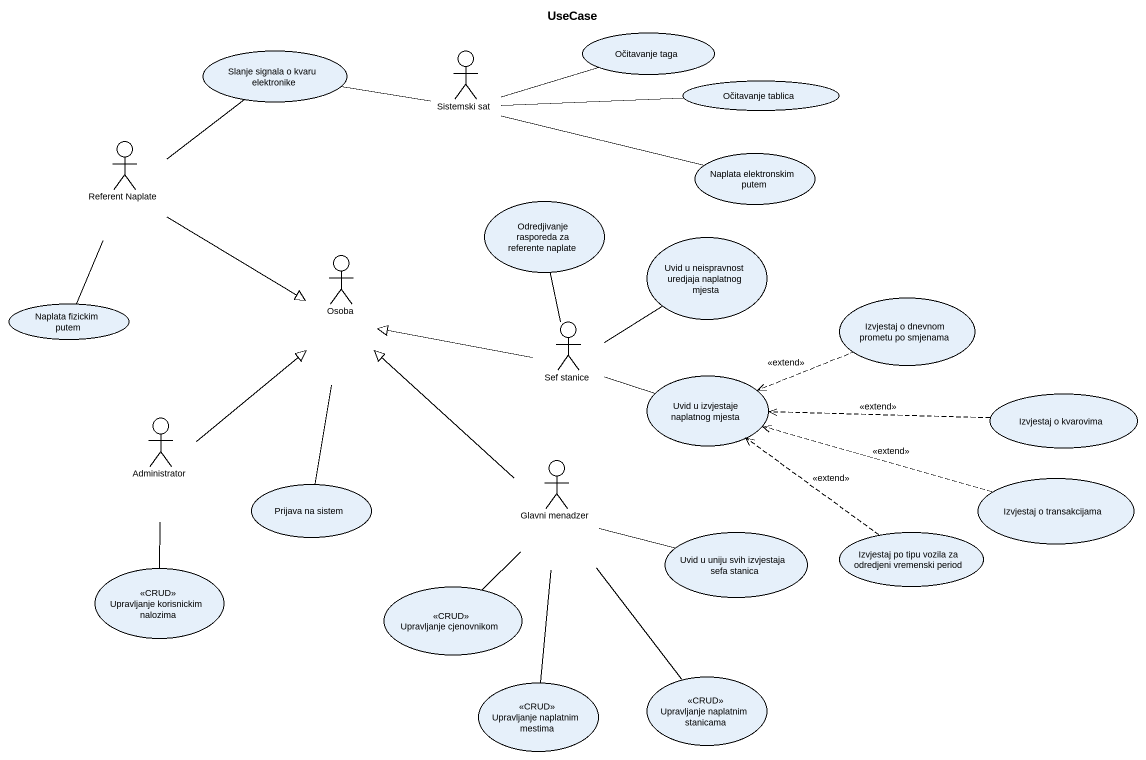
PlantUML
@startuml
title UseCase
usecase "Očitavanje taga" as Očitavanje_taga
usecase "Slanje signala o kvaru elektronike" as Slanje_signala_o_kvaru
actor "Sistemski sat" as Sistemski_sat
usecase "Očitavanje tablica" as Očitavanje_tablica
actor "Referent Naplate" as Referent_Naplate
usecase "Naplata elektronskim putem" as Naplata_elektronskim_putem
usecase "Odredjivanje rasporeda za referente naplate" as Odredjivanje_rasporeda_za
usecase "Uvid u neispravnost uredjaja naplatnog mjesta" as Uvid_u_neispravnost
actor Osoba
usecase "Naplata fizickim putem" as Naplata_fizickim_putem
usecase "Izvjestaj o dnevnom prometu po smjenama" as Izvjestaj_o_dnevnom_prometu
actor "Sef stanice" as Sef_stanice
usecase "Uvid u izvjestaje naplatnog mjesta" as Uvid_u_izvjestaje_naplatnog
usecase "Izvjestaj o kvarovima" as Izvjestaj_o_kvarovima
actor Administrator
actor "Glavni menadzer" as Glavni_menadzer
usecase "Prijava na sistem" as Prijava_na_sistem
usecase "Izvjestaj o transakcijama" as Izvjestaj_o_transakcijama
usecase "Uvid u uniju svih izvjestaja sefa stanica" as Uvid_u_uniju_svih
usecase "Izvjestaj po tipu vozila za odredjeni vremenski period" as Izvjestaj_po_tipu_vozila_za
usecase "Upravljanje korisnickim nalozima" as Upravljanje_korisnickim <<CRUD>>
usecase "Upravljanje cjenovnikom" as Upravljanje_cjenovnikom <<CRUD>>
usecase "Upravljanje naplatnim mestima" as Upravljanje_naplatnim <<CRUD>>
usecase "Upravljanje naplatnim stanicama" as Upravljanje_naplatnim_2 <<CRUD>>
Očitavanje_taga -left- Sistemski_sat
Slanje_signala_o_kvaru -- Referent_Naplate
Sistemski_sat -left- Slanje_signala_o_kvaru
Očitavanje_tablica -left- Sistemski_sat
Referent_Naplate -right-|> Osoba
Naplata_elektronskim_putem -left- Sistemski_sat
Osoba -- Prijava_na_sistem
Naplata_fizickim_putem -up- Referent_Naplate
Izvjestaj_o_dnevnom_prometu .left.> Uvid_u_izvjestaje_naplatnog : <<extend>>
Sef_stanice -up- Odredjivanje_rasporeda_za
Sef_stanice -up- Uvid_u_neispravnost
Sef_stanice -left-|> Osoba
Sef_stanice -right- Uvid_u_izvjestaje_naplatnog
Izvjestaj_o_kvarovima .left.> Uvid_u_izvjestaje_naplatnog : <<extend>>
Administrator -up-|> Osoba
Administrator -- Upravljanje_korisnickim
Glavni_menadzer -up-|> Osoba
Glavni_menadzer -right- Uvid_u_uniju_svih
Glavni_menadzer -- Upravljanje_cjenovnikom
Izvjestaj_o_transakcijama .left.> Uvid_u_izvjestaje_naplatnog : <<extend>>
Izvjestaj_po_tipu_vozila_za .up.> Uvid_u_izvjestaje_naplatnog : <<extend>>
Upravljanje_naplatnim -up- Glavni_menadzer
Upravljanje_naplatnim_2 -up- Glavni_menadzer
@enduml
